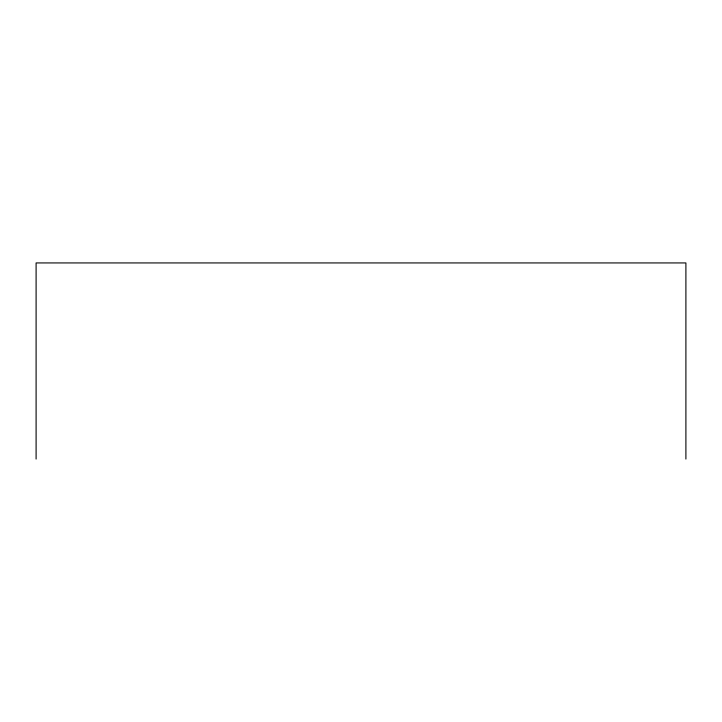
<?xml version="1.0" encoding="UTF-8"?>
<svg xmlns="http://www.w3.org/2000/svg" width="722" height="722" viewBox="0 0 722 722"><rect width="100%" height="100%" fill="white"/><g stroke="black" fill="none" stroke-linecap="round" stroke-linejoin="round"><path stroke-width="1.08" d="M685.9 459.066L685.9 262.934L36.1 262.934L36.1 459.066"/></g></svg>
